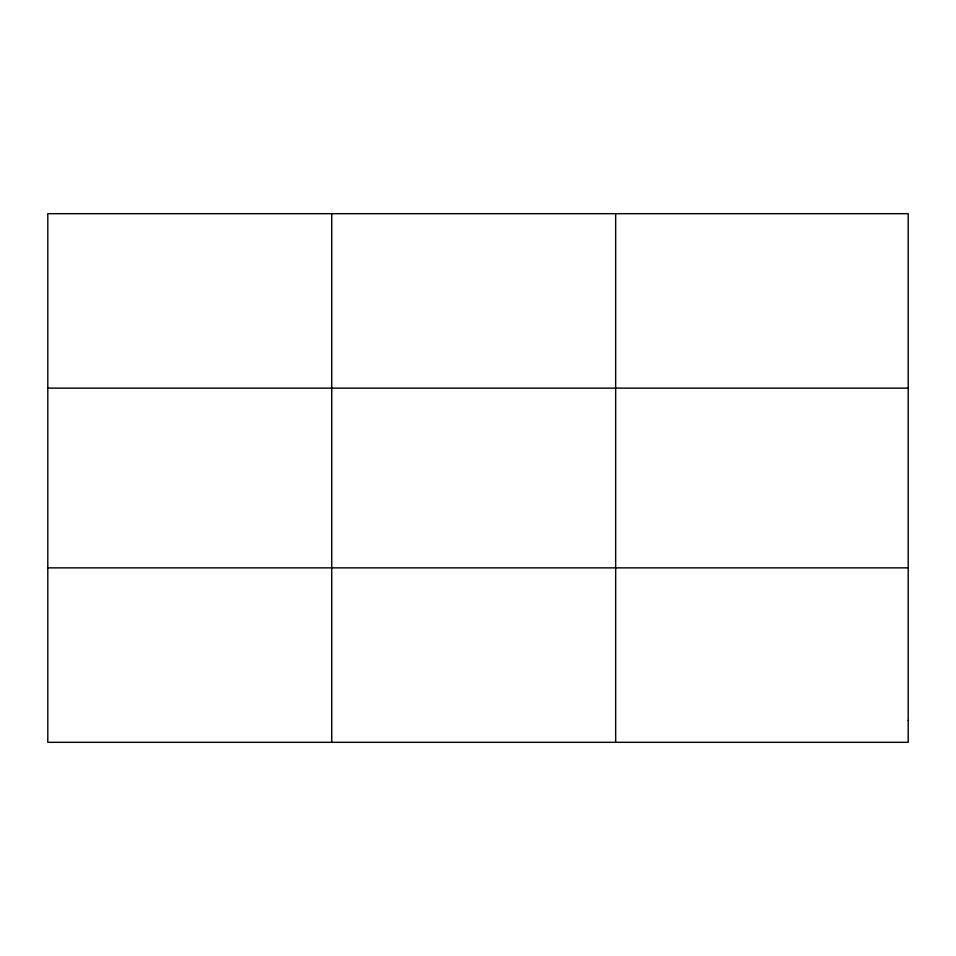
<?xml version="1.0" encoding="UTF-8"?>
<svg xmlns="http://www.w3.org/2000/svg" width="956" height="956" viewBox="0 0 956 956"><rect width="100%" height="100%" fill="white"/><g stroke="black" fill="none" stroke-linecap="round" stroke-linejoin="round"><path stroke-width="1.43" d="M331.732 742.322L331.732 213.678M615.664 742.322L615.664 213.678M47.8 388.136L908.2 388.136M47.8 567.864L908.2 567.864M908.2 720.513L908.2 742.322L47.8 742.322L47.8 213.678L908.2 213.678L908.2 720.513"/></g></svg>
